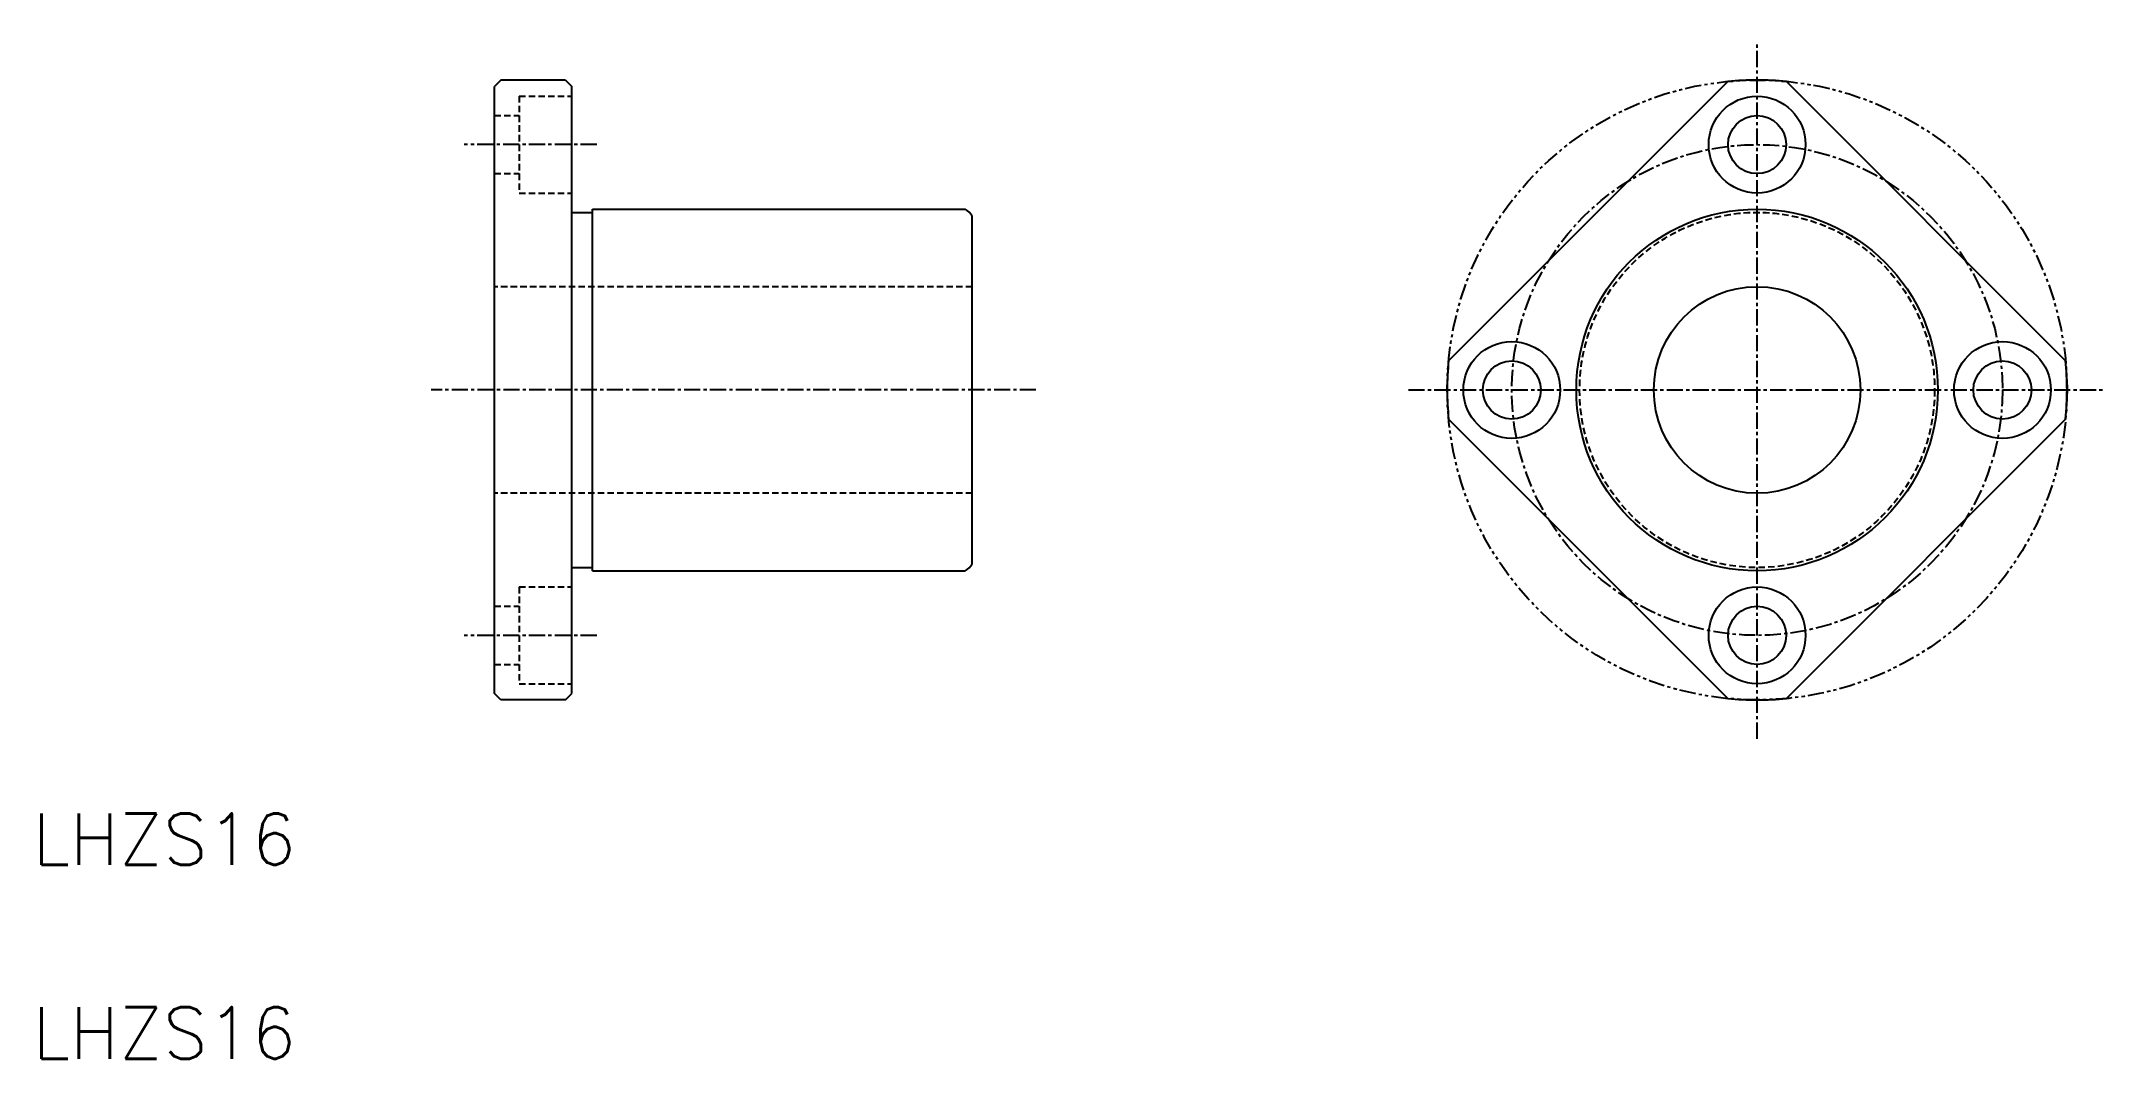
# Model space of a CAD drawing. Extents: x 172 to 331, y 123 to 202.
import ezdxf

# ---------------------------------------------------------------- set-up
doc = ezdxf.new("R2010")
doc.units = 0
for name, pattern in [('CENTER', [2, 1.25, -0.25, 0.25, -0.25]), ('DASHED', [0.75, 0.5, -0.25]), ('PHANTOM', [2.5, 1.25, -0.25, 0.25, -0.25, 0.25, -0.25])]:
    doc.linetypes.add(name, pattern=pattern)
doc.layers.get('0').update_dxf_attribs({"linetype": 'CONTINUOUS'})
doc.layers.add('CENTER', color=1, linetype='CENTER')
doc.styles.get("Standard").update_dxf_attribs({"font": 'txt.shx', "bigfont": 'bigfont.shx'})

msp = doc.modelspace()

# ---------------------------------------------------------------- linework, layer by layer
at = {"color": 7, "linetype": 'CONTINUOUS'}
for p, q in [((207.13, 198.67), (206.63, 198.17)), ((212.13, 198.67), (207.13, 198.67)), ((212.13, 198.67), (212.63, 198.17)), ((302.15, 198.56), (280.53, 176.94)), ((328.31, 176.94), (306.69, 198.56)), ((206.63, 151.17), (206.63, 198.17)), ((212.63, 151.17), (212.63, 198.17)), ((214.23, 188.67), (243.09, 188.67)), ((214.23, 160.67), (214.23, 188.67)), ((212.63, 188.42), (214.23, 188.42)), ((243.63, 161.21), (243.63, 188.13)), ((302.15, 150.78), (280.53, 172.4)), ((328.31, 172.4), (306.69, 150.78)), ((212.63, 160.92), (214.23, 160.92)), ((214.23, 160.67), (243.09, 160.67)), ((220.01, 160.67), (220.01, 160.67)), ((227.38, 160.67), (227.38, 160.67)), ((207.13, 150.67), (206.63, 151.17)), ((212.13, 150.67), (207.13, 150.67)), ((212.13, 150.67), (212.63, 151.17))]:
    msp.add_line(p, q, dxfattribs=at)
at = {"color": 3, "linetype": 'DASHED'}
for p, q in [((208.53, 197.42), (212.63, 197.42)), ((208.53, 197.42), (208.53, 189.92)), ((206.63, 195.92), (208.53, 195.92)), ((206.63, 191.42), (208.53, 191.42)), ((208.53, 189.92), (212.63, 189.92)), ((243.63, 182.67), (206.63, 182.67)), ((243.63, 166.67), (206.63, 166.67)), ((208.53, 159.42), (212.63, 159.42)), ((208.53, 159.42), (208.53, 151.92)), ((206.63, 157.92), (208.53, 157.92)), ((206.63, 153.42), (208.53, 153.42)), ((208.53, 151.92), (212.63, 151.92))]:
    msp.add_line(p, q, dxfattribs=at)
at = {"color": 3, "linetype": 'PHANTOM'}
msp.add_circle((304.42, 174.67), 24, dxfattribs=at)
at = {"color": 7, "linetype": 'CONTINUOUS'}
for centre, radius in [((304.42, 193.67), 3.75), ((304.42, 193.67), 2.25), ((304.42, 174.67), 14), ((304.42, 174.67), 8), ((285.42, 174.67), 3.75), ((323.42, 174.67), 3.75), ((285.42, 174.67), 2.25), ((323.42, 174.67), 2.25), ((304.42, 155.67), 3.75), ((304.42, 155.67), 2.25)]:
    msp.add_circle(centre, radius, dxfattribs=at)
at = {"color": 3, "linetype": 'DASHED'}
msp.add_circle((304.42, 174.67), 13.75, dxfattribs=at)
at = {"color": 7, "linetype": 'CONTINUOUS'}
for centre, radius, start, end in [((304.42, 174.67), 24, 84.5712, 95.4288), ((242.48, 187.52), 1.3, 27.7958, 62.2042), ((304.42, 174.67), 24, 174.5712, 185.4288), ((304.42, 174.67), 24, 354.5712, 5.4288), ((242.48, 161.82), 1.3, 297.7958, 332.2042), ((304.42, 174.67), 24, 264.5712, 275.4288)]:
    msp.add_arc(centre, radius, start, end, dxfattribs=at)
at = {"layer": 'CENTER', "color": 1, "linetype": 'CENTER'}
for p, q in [((304.42, 147.67), (304.42, 201.67)), ((214.55, 193.67), (204.29, 193.67)), ((248.57, 174.67), (201.73, 174.67)), ((277.42, 174.67), (331.42, 174.67)), ((214.55, 155.67), (204.29, 155.67))]:
    msp.add_line(p, q, dxfattribs=at)
msp.add_circle((304.42, 174.67), 19, dxfattribs=at)

# ---------------------------------------------------------------- texts
at = {"color": 7, "linetype": 'CONTINUOUS'}
for p in [(170.85, 137.89), (170.85, 122.89)]:
    msp.add_text('LHZS16', height=4, dxfattribs=at).set_placement(p)

doc.saveas('drawing.dxf')
